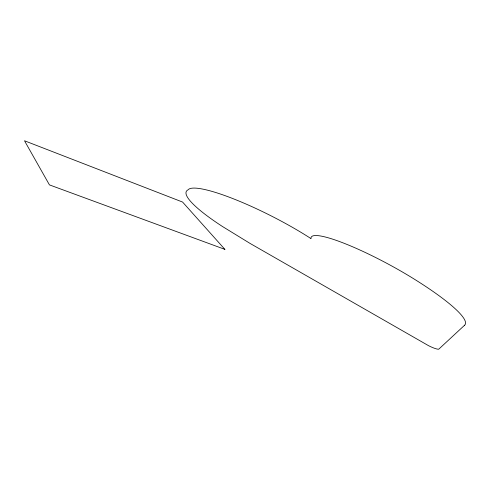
<?xml version="1.0" encoding="UTF-8"?>
<svg xmlns="http://www.w3.org/2000/svg" width="490" height="490" viewBox="0 0 490 490"><rect width="100%" height="100%" fill="white"/><g stroke="black" fill="none" stroke-linecap="round" stroke-linejoin="round"><path stroke-width="0.73" d="M464.612 325.207L438.697 349.229A14.259 2.768 29.3 0 1 428.481 345.64L250.047 243.414L222.638 226.607A97.829 17.119 27.1 0 1 188.087 189.826A86.944 15.055 27 0 1 311.028 238.618A80.807 12.771 28.3 0 1 416.316 280.403A105.73 17.132 28.2 0 1 464.612 325.207M224.886 249.373L49.435 184.883L24.5 140.771L182.592 202.064L224.886 249.373"/></g></svg>
